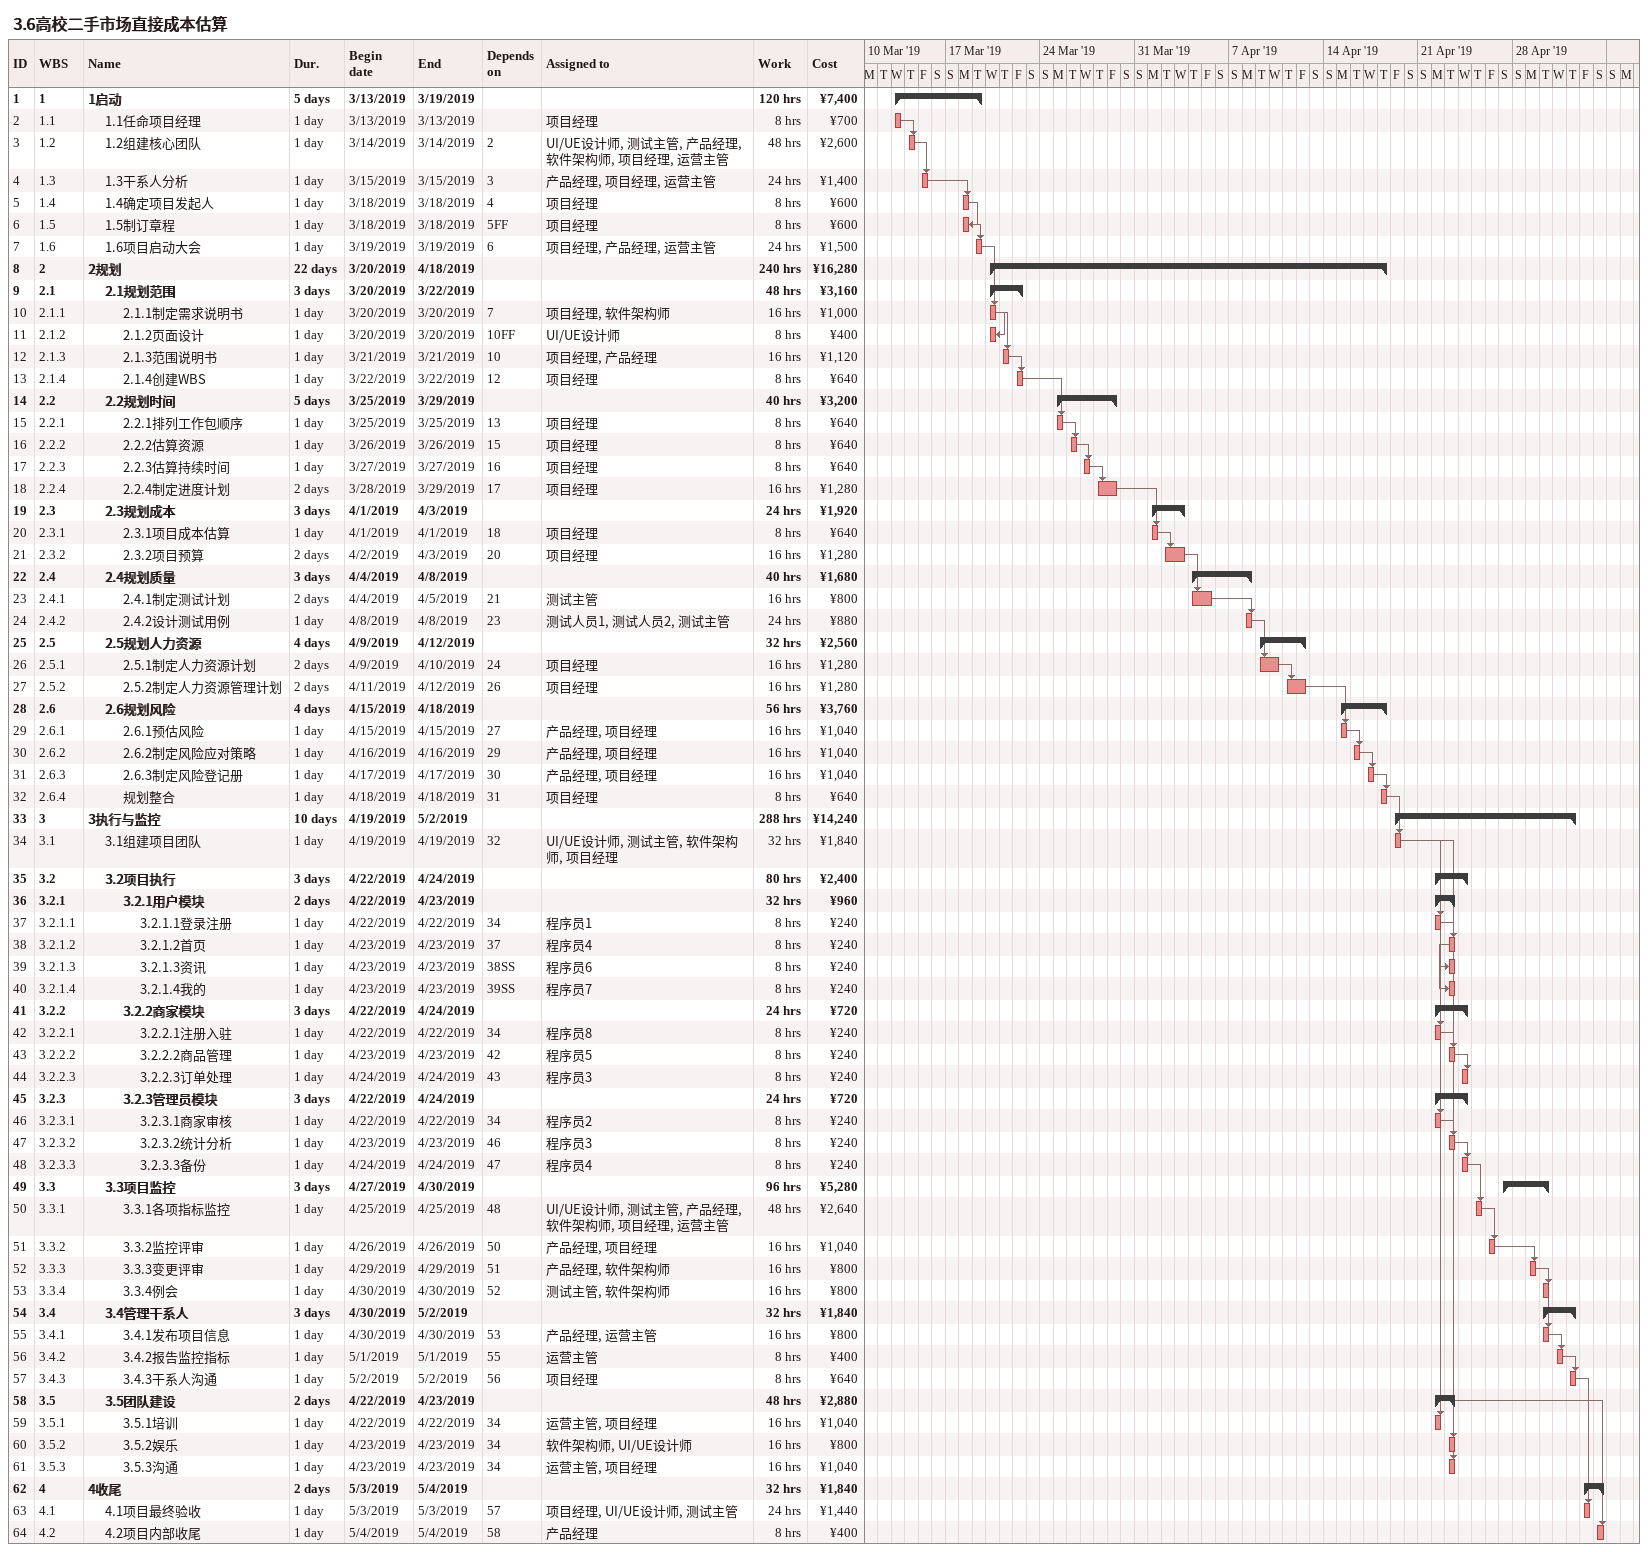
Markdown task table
3.6高校二手市场直接成本估算

| ID | WBS | Task | Duration | Start | Finish | Predecessors | Resources | Work (h) | Cost (¥) |
|---|---|---|---|---|---|---|---|---|---|
| 1 | 1 | **1启动** | 5d | 2019-03-13 | 2019-03-19 |  |  | 120 | 7400 |
| 2 | 1.1 | 1.1任命项目经理 | 1d | 2019-03-13 | 2019-03-13 |  | 项目经理 | 8 | 700 |
| 3 | 1.2 | 1.2组建核心团队 | 1d | 2019-03-14 | 2019-03-14 | 2 | UI/UE设计师, 测试主管, 产品经理, 软件架构师, 项目经理, 运营主管 | 48 | 2600 |
| 4 | 1.3 | 1.3干系人分析 | 1d | 2019-03-15 | 2019-03-15 | 3 | 产品经理, 项目经理, 运营主管 | 24 | 1400 |
| 5 | 1.4 | 1.4确定项目发起人 | 1d | 2019-03-18 | 2019-03-18 | 4 | 项目经理 | 8 | 600 |
| 6 | 1.5 | 1.5制订章程 | 1d | 2019-03-18 | 2019-03-18 | 5FF | 项目经理 | 8 | 600 |
| 7 | 1.6 | 1.6项目启动大会 | 1d | 2019-03-19 | 2019-03-19 | 6 | 项目经理, 产品经理, 运营主管 | 24 | 1500 |
| 8 | 2 | **2规划** | 22d | 2019-03-20 | 2019-04-18 |  |  | 240 | 16280 |
| 9 | 2.1 | **2.1规划范围** | 3d | 2019-03-20 | 2019-03-22 |  |  | 48 | 3160 |
| 10 | 2.1.1 | 2.1.1制定需求说明书 | 1d | 2019-03-20 | 2019-03-20 | 7 | 项目经理, 软件架构师 | 16 | 1000 |
| 11 | 2.1.2 | 2.1.2页面设计 | 1d | 2019-03-20 | 2019-03-20 | 10FF | UI/UE设计师 | 8 | 400 |
| 12 | 2.1.3 | 2.1.3范围说明书 | 1d | 2019-03-21 | 2019-03-21 | 10 | 项目经理, 产品经理 | 16 | 1120 |
| 13 | 2.1.4 | 2.1.4创建WBS | 1d | 2019-03-22 | 2019-03-22 | 12 | 项目经理 | 8 | 640 |
| 14 | 2.2 | **2.2规划时间** | 5d | 2019-03-25 | 2019-03-29 |  |  | 40 | 3200 |
| 15 | 2.2.1 | 2.2.1排列工作包顺序 | 1d | 2019-03-25 | 2019-03-25 | 13 | 项目经理 | 8 | 640 |
| 16 | 2.2.2 | 2.2.2估算资源 | 1d | 2019-03-26 | 2019-03-26 | 15 | 项目经理 | 8 | 640 |
| 17 | 2.2.3 | 2.2.3估算持续时间 | 1d | 2019-03-27 | 2019-03-27 | 16 | 项目经理 | 8 | 640 |
| 18 | 2.2.4 | 2.2.4制定进度计划 | 2d | 2019-03-28 | 2019-03-29 | 17 | 项目经理 | 16 | 1280 |
| 19 | 2.3 | **2.3规划成本** | 3d | 2019-04-01 | 2019-04-03 |  |  | 24 | 1920 |
| 20 | 2.3.1 | 2.3.1项目成本估算 | 1d | 2019-04-01 | 2019-04-01 | 18 | 项目经理 | 8 | 640 |
| 21 | 2.3.2 | 2.3.2项目预算 | 2d | 2019-04-02 | 2019-04-03 | 20 | 项目经理 | 16 | 1280 |
| 22 | 2.4 | **2.4规划质量** | 3d | 2019-04-04 | 2019-04-08 |  |  | 40 | 1680 |
| 23 | 2.4.1 | 2.4.1制定测试计划 | 2d | 2019-04-04 | 2019-04-05 | 21 | 测试主管 | 16 | 800 |
| 24 | 2.4.2 | 2.4.2设计测试用例 | 1d | 2019-04-08 | 2019-04-08 | 23 | 测试人员1, 测试人员2, 测试主管 | 24 | 880 |
| 25 | 2.5 | **2.5规划人力资源** | 4d | 2019-04-09 | 2019-04-12 |  |  | 32 | 2560 |
| 26 | 2.5.1 | 2.5.1制定人力资源计划 | 2d | 2019-04-09 | 2019-04-10 | 24 | 项目经理 | 16 | 1280 |
| 27 | 2.5.2 | 2.5.2制定人力资源管理计划 | 2d | 2019-04-11 | 2019-04-12 | 26 | 项目经理 | 16 | 1280 |
| 28 | 2.6 | **2.6规划风险** | 4d | 2019-04-15 | 2019-04-18 |  |  | 56 | 3760 |
| 29 | 2.6.1 | 2.6.1预估风险 | 1d | 2019-04-15 | 2019-04-15 | 27 | 产品经理, 项目经理 | 16 | 1040 |
| 30 | 2.6.2 | 2.6.2制定风险应对策略 | 1d | 2019-04-16 | 2019-04-16 | 29 | 产品经理, 项目经理 | 16 | 1040 |
| 31 | 2.6.3 | 2.6.3制定风险登记册 | 1d | 2019-04-17 | 2019-04-17 | 30 | 产品经理, 项目经理 | 16 | 1040 |
| 32 | 2.6.4 | 规划整合 | 1d | 2019-04-18 | 2019-04-18 | 31 | 项目经理 | 8 | 640 |
| 33 | 3 | **3执行与监控** | 10d | 2019-04-19 | 2019-05-02 |  |  | 288 | 14240 |
| 34 | 3.1 | 3.1组建项目团队 | 1d | 2019-04-19 | 2019-04-19 | 32 | UI/UE设计师, 测试主管, 软件架构师, 项目经理 | 32 | 1840 |
| 35 | 3.2 | **3.2项目执行** | 3d | 2019-04-22 | 2019-04-24 |  |  | 80 | 2400 |
| 36 | 3.2.1 | **3.2.1用户模块** | 2d | 2019-04-22 | 2019-04-23 |  |  | 32 | 960 |
| 37 | 3.2.1.1 | 3.2.1.1登录注册 | 1d | 2019-04-22 | 2019-04-22 | 34 | 程序员1 | 8 | 240 |
| 38 | 3.2.1.2 | 3.2.1.2首页 | 1d | 2019-04-23 | 2019-04-23 | 37 | 程序员4 | 8 | 240 |
| 39 | 3.2.1.3 | 3.2.1.3资讯 | 1d | 2019-04-23 | 2019-04-23 | 38SS | 程序员6 | 8 | 240 |
| 40 | 3.2.1.4 | 3.2.1.4我的 | 1d | 2019-04-23 | 2019-04-23 | 39SS | 程序员7 | 8 | 240 |
| 41 | 3.2.2 | **3.2.2商家模块** | 3d | 2019-04-22 | 2019-04-24 |  |  | 24 | 720 |
| 42 | 3.2.2.1 | 3.2.2.1注册入驻 | 1d | 2019-04-22 | 2019-04-22 | 34 | 程序员8 | 8 | 240 |
| 43 | 3.2.2.2 | 3.2.2.2商品管理 | 1d | 2019-04-23 | 2019-04-23 | 42 | 程序员5 | 8 | 240 |
| 44 | 3.2.2.3 | 3.2.2.3订单处理 | 1d | 2019-04-24 | 2019-04-24 | 43 | 程序员3 | 8 | 240 |
| 45 | 3.2.3 | **3.2.3管理员模块** | 3d | 2019-04-22 | 2019-04-24 |  |  | 24 | 720 |
| 46 | 3.2.3.1 | 3.2.3.1商家审核 | 1d | 2019-04-22 | 2019-04-22 | 34 | 程序员2 | 8 | 240 |
| 47 | 3.2.3.2 | 3.2.3.2统计分析 | 1d | 2019-04-23 | 2019-04-23 | 46 | 程序员3 | 8 | 240 |
| 48 | 3.2.3.3 | 3.2.3.3备份 | 1d | 2019-04-24 | 2019-04-24 | 47 | 程序员4 | 8 | 240 |
| 49 | 3.3 | **3.3项目监控** | 3d | 2019-04-27 | 2019-04-30 |  |  | 96 | 5280 |
| 50 | 3.3.1 | 3.3.1各项指标监控 | 1d | 2019-04-25 | 2019-04-25 | 48 | UI/UE设计师, 测试主管, 产品经理, 软件架构师, 项目经理, 运营主管 | 48 | 2640 |
| 51 | 3.3.2 | 3.3.2监控评审 | 1d | 2019-04-26 | 2019-04-26 | 50 | 产品经理, 项目经理 | 16 | 1040 |
| 52 | 3.3.3 | 3.3.3变更评审 | 1d | 2019-04-29 | 2019-04-29 | 51 | 产品经理, 软件架构师 | 16 | 800 |
| 53 | 3.3.4 | 3.3.4例会 | 1d | 2019-04-30 | 2019-04-30 | 52 | 测试主管, 软件架构师 | 16 | 800 |
| 54 | 3.4 | **3.4管理干系人** | 3d | 2019-04-30 | 2019-05-02 |  |  | 32 | 1840 |
| 55 | 3.4.1 | 3.4.1发布项目信息 | 1d | 2019-04-30 | 2019-04-30 | 53 | 产品经理, 运营主管 | 16 | 800 |
| 56 | 3.4.2 | 3.4.2报告监控指标 | 1d | 2019-05-01 | 2019-05-01 | 55 | 运营主管 | 8 | 400 |
| 57 | 3.4.3 | 3.4.3干系人沟通 | 1d | 2019-05-02 | 2019-05-02 | 56 | 项目经理 | 8 | 640 |
| 58 | 3.5 | **3.5团队建设** | 2d | 2019-04-22 | 2019-04-23 |  |  | 48 | 2880 |
| 59 | 3.5.1 | 3.5.1培训 | 1d | 2019-04-22 | 2019-04-22 | 34 | 运营主管, 项目经理 | 16 | 1040 |
| 60 | 3.5.2 | 3.5.2娱乐 | 1d | 2019-04-23 | 2019-04-23 | 34 | 软件架构师, UI/UE设计师 | 16 | 800 |
| 61 | 3.5.3 | 3.5.3沟通 | 1d | 2019-04-23 | 2019-04-23 | 34 | 运营主管, 项目经理 | 16 | 1040 |
| 62 | 4 | **4收尾** | 2d | 2019-05-03 | 2019-05-04 |  |  | 32 | 1840 |
| 63 | 4.1 | 4.1项目最终验收 | 1d | 2019-05-03 | 2019-05-03 | 57 | 项目经理, UI/UE设计师, 测试主管 | 24 | 1440 |
| 64 | 4.2 | 4.2项目内部收尾 | 1d | 2019-05-04 | 2019-05-04 | 58 | 产品经理 | 8 | 400 |
